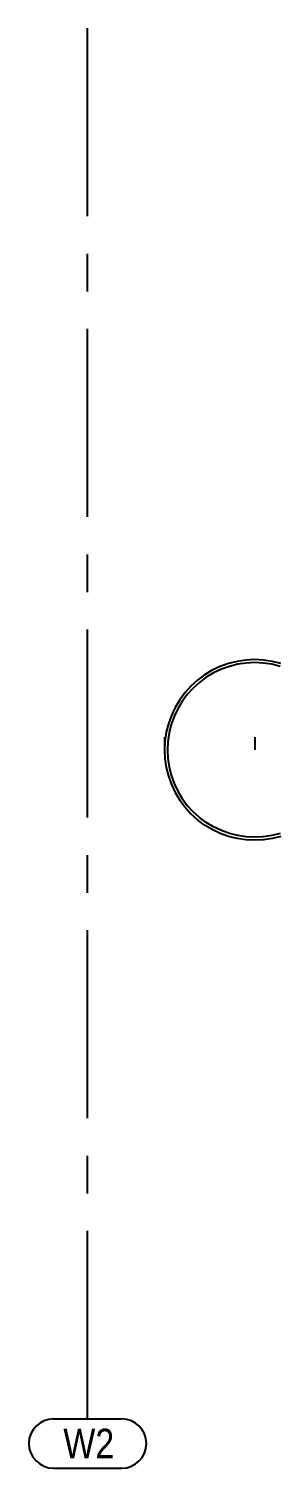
# Model space of a CAD drawing. Header units: millimetres. Extents: x 2368 to 8313, y 7493 to 11698.
# Drawn here: x 4054.4 to 4096.2, y 8731.3 to 8974.5 of the extents above; entities that cross this region are included whole.
import ezdxf

# ---------------------------------------------------------------- set-up
doc = ezdxf.new("R2010")
doc.units = ezdxf.units.MM
for name, pattern in [('CENTER', [50.8, 31.75, -6.35, 6.35, -6.35]), ('XKITLINE00', [0]), ('XKITLINE03', [6, 3, -1, 1, -1])]:
    doc.linetypes.add(name, pattern=pattern)
doc.styles.add('ARIAL_NARROW', font='ARIALN.TTF')

msp = doc.modelspace()

# ---------------------------------------------------------------- linework, layer by layer
at = {"color": 6, "linetype": 'CENTER'}
msp.add_line((4064.3619, 8739.6288), (4064.3619, 9217.681), dxfattribs=at)
at = {"color": 8, "linetype": 'XKITLINE00'}
for p, q in [((4088.1642, 8867.2496), (4086.7561, 8866.7451)), ((4089.615, 8867.6134), (4088.1642, 8867.2496)), ((4089.7125, 8867.1224), (4088.3094, 8866.7706)), ((4091.0944, 8867.8331), (4089.615, 8867.6134)), ((4091.1434, 8867.3349), (4089.7125, 8867.1224)), ((4092.5882, 8867.9066), (4091.0944, 8867.8331)), ((4092.5882, 8867.406), (4091.1434, 8867.3349)), ((4094.082, 8867.8331), (4092.5882, 8867.9066)), ((4094.0329, 8867.3349), (4092.5882, 8867.406)), ((4095.4638, 8867.1224), (4094.0329, 8867.3349)), ((4095.5614, 8867.6134), (4094.082, 8867.8331)), ((4096.867, 8866.7706), (4095.4638, 8867.1224)), ((4097.0121, 8867.2496), (4095.5614, 8867.6134)), ((4082.92, 8864.4433), (4081.8119, 8863.4377)), ((4084.1213, 8865.3352), (4082.92, 8864.4433)), ((4084.3991, 8864.919), (4083.2372, 8864.0563)), ((4085.4041, 8866.105), (4084.1213, 8865.3352)), ((4085.6398, 8865.6635), (4084.3991, 8864.919)), ((4086.7561, 8866.7451), (4085.4041, 8866.105)), ((4086.9474, 8866.2827), (4085.6398, 8865.6635)), ((4088.3094, 8866.7706), (4086.9474, 8866.2827)), ((4080.8075, 8862.3283), (4079.9166, 8861.1256)), ((4081.194, 8862.0107), (4080.3323, 8860.8475)), ((4081.8119, 8863.4377), (4080.8075, 8862.3283)), ((4082.1654, 8863.0838), (4081.194, 8862.0107)), ((4083.2372, 8864.0563), (4082.1654, 8863.0838)), ((4079.1477, 8859.8414), (4078.5083, 8858.4878)), ((4079.5887, 8859.6054), (4078.9702, 8858.2962)), ((4079.9166, 8861.1256), (4079.1477, 8859.8414)), ((4080.3323, 8860.8475), (4079.5887, 8859.6054)), ((4078.5083, 8858.4878), (4078.0044, 8857.078)), ((4078.9702, 8858.2962), (4078.4829, 8856.9327)), ((4077.3482, 8854.7995), (4077.3482, 8852.649)), ((4077.641, 8855.6256), (4077.4216, 8854.1445)), ((4078.0044, 8857.078), (4077.641, 8855.6256)), ((4078.1314, 8855.5279), (4077.9192, 8854.0954)), ((4078.4829, 8856.9327), (4078.1314, 8855.5279)), ((4077.4216, 8854.1445), (4077.3482, 8852.649)), ((4077.3482, 8852.649), (4077.4216, 8851.1535)), ((4077.9192, 8854.0954), (4077.8482, 8852.649)), ((4077.8482, 8852.649), (4077.9192, 8851.2025)), ((4077.4216, 8851.1535), (4077.641, 8849.6724)), ((4077.9192, 8851.2025), (4078.1314, 8849.77)), ((4077.641, 8849.6724), (4078.0044, 8848.2199)), ((4078.0044, 8848.2199), (4078.5083, 8846.8102)), ((4078.1314, 8849.77), (4078.4829, 8848.3652)), ((4078.4829, 8848.3652), (4078.9702, 8847.0017)), ((4078.5083, 8846.8102), (4079.1477, 8845.4566)), ((4078.9702, 8847.0017), (4079.5887, 8845.6926)), ((4079.1477, 8845.4566), (4079.9166, 8844.1723)), ((4079.5887, 8845.6926), (4080.3323, 8844.4504)), ((4079.9166, 8844.1723), (4080.8075, 8842.9697)), ((4080.3323, 8844.4504), (4081.194, 8843.2872)), ((4080.8075, 8842.9697), (4081.8119, 8841.8602)), ((4081.194, 8843.2872), (4082.1654, 8842.2142)), ((4082.92, 8840.8547), (4081.8119, 8841.8602)), ((4083.2372, 8841.2417), (4082.1654, 8842.2142)), ((4084.1213, 8839.9628), (4082.92, 8840.8547)), ((4084.3991, 8840.379), (4083.2372, 8841.2417)), ((4085.6398, 8839.6345), (4084.3991, 8840.379)), ((4085.4041, 8839.193), (4084.1213, 8839.9628)), ((4086.7561, 8838.5528), (4085.4041, 8839.193)), ((4086.9474, 8839.0153), (4085.6398, 8839.6345)), ((4088.1642, 8838.0484), (4086.7561, 8838.5528)), ((4088.3094, 8838.5274), (4086.9474, 8839.0153)), ((4089.615, 8837.6846), (4088.1642, 8838.0484)), ((4089.7125, 8838.1755), (4088.3094, 8838.5274)), ((4091.0944, 8837.4649), (4089.615, 8837.6846)), ((4091.1434, 8837.963), (4089.7125, 8838.1755)), ((4092.5882, 8837.892), (4091.1434, 8837.963)), ((4094.0329, 8837.963), (4092.5882, 8837.892)), ((4095.4638, 8838.1755), (4094.0329, 8837.963)), ((4095.5614, 8837.6846), (4094.082, 8837.4649)), ((4096.867, 8838.5274), (4095.4638, 8838.1755)), ((4097.0121, 8838.0484), (4095.5614, 8837.6846)), ((4092.5882, 8837.3914), (4091.0944, 8837.4649)), ((4094.082, 8837.4649), (4092.5882, 8837.3914))]:
    msp.add_line(p, q, dxfattribs=at)
at = {"color": 8, "linetype": 'XKITLINE03'}
msp.add_line((4092.5882, 8854.7995), (4092.5882, 8852.649), dxfattribs=at)
at = {"color": 3, "linetype": 'XKITLINE00'}
for p, q in [((4058.5949, 8739.6288), (4070.1289, 8739.6288)), ((4058.5949, 8731.2955), (4070.1289, 8731.2955))]:
    msp.add_line(p, q, dxfattribs=at)
for centre, start, end in [((4058.5949, 8735.4622), 90, 270), ((4070.1289, 8735.4622), 270, 90)]:
    msp.add_arc(centre, 4.1667, start, end, dxfattribs=at)

# ---------------------------------------------------------------- texts
at = {"color": 2, "linetype": 'XKITLINE00', "style": 'ARIAL_NARROW'}
msp.add_text('W2', height=5, dxfattribs=at).set_placement((4060.2616, 8732.9622))

doc.saveas('drawing.dxf')
